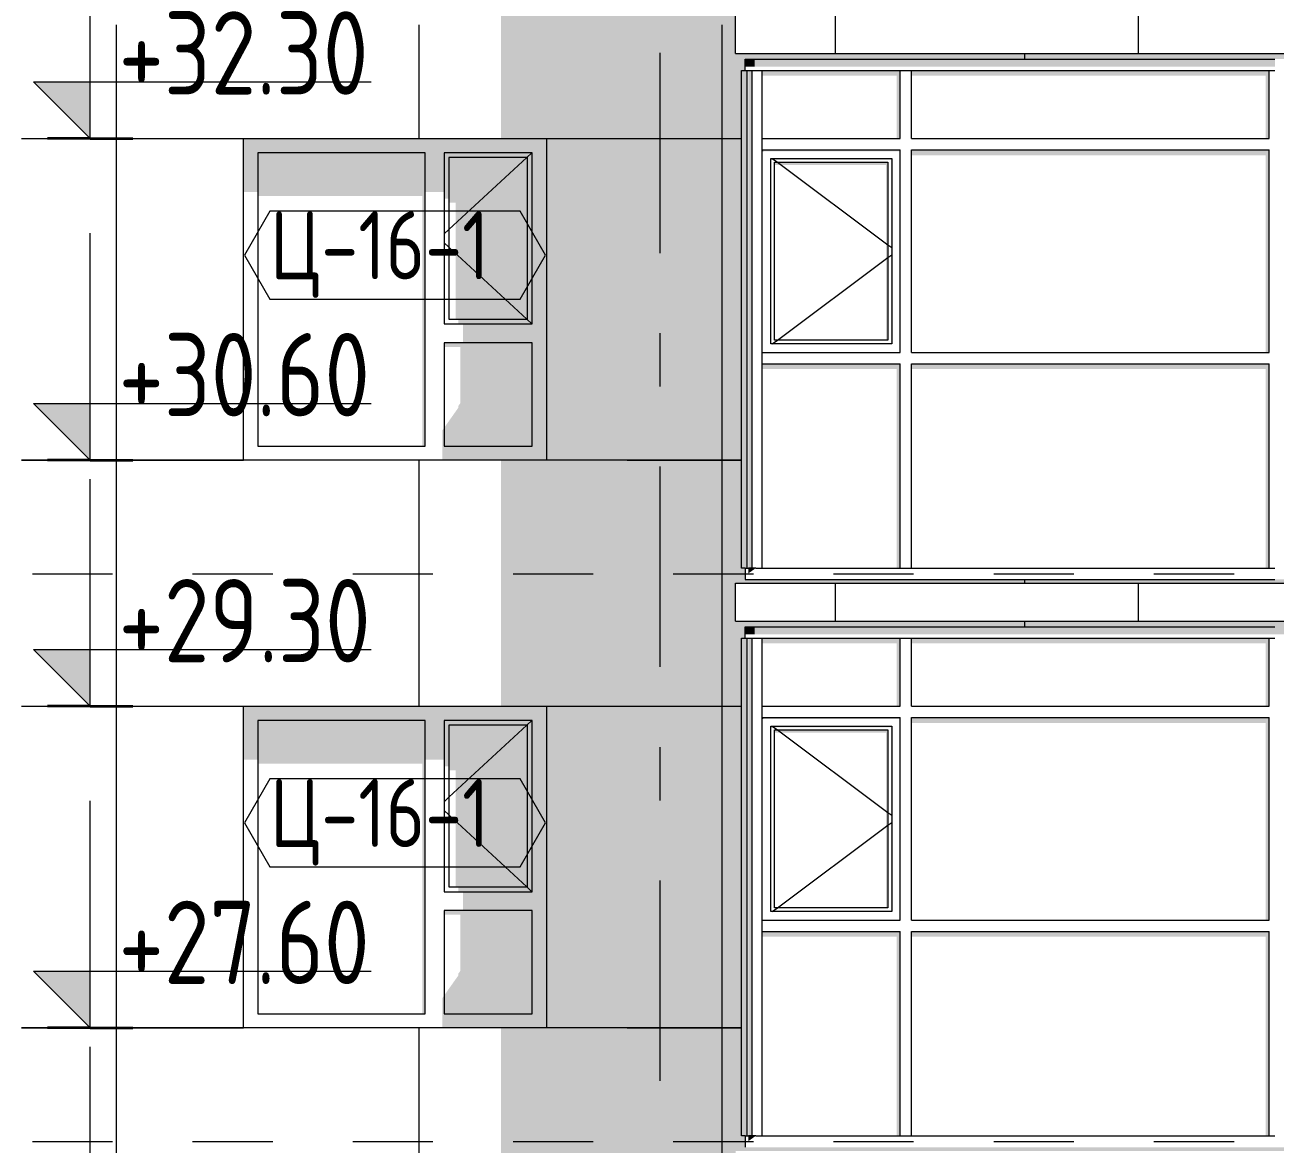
# Model space of a CAD drawing. Header units: millimetres. Extents: x 18162 to 7085488, y 72188 to 247925.
# Drawn here: x 5809653 to 5816259, y 133371 to 139284 of the extents above; entities that cross this region are included whole.
import ezdxf
from ezdxf.enums import TextEntityAlignment as Align

# ---------------------------------------------------------------- set-up
doc = ezdxf.new("R2010")
doc.units = ezdxf.units.MM
doc.header["$MEASUREMENT"] = 0
doc.linetypes.add('Dashed', pattern=[423.333333, 211.666667, -211.666667])
doc.linetypes.add('Double Dashed', pattern=[1093.611073, 529.166651, -211.666656, 141.111112, -211.666656])
for name, color, linetype in [('Archicad Windows', 7, 'Continuous'), ('Finish - Wall', 7, 'Continuous'), ('Structural - Bearing', 7, 'Continuous'), ('Structural - Grid', 7, 'Continuous')]:
    doc.layers.add(name, color=color, linetype=linetype)
doc.styles.add('GENERATED_STYLE_3', font='', dxfattribs={"width": 0.8})
doc.styles.get('GENERATED_STYLE_3').set_extended_font_data('ISOCPEUR MON')
doc.dimstyles.new('GENERATED_STYLE__19', dxfattribs={"dimtxt": 440.00001, "dimasz": 228, "dimexe": 0.18, "dimexo": 31028.935828, "dimgap": 0, "dimtad": 1, "dimdec": 0, "dimzin": 0, "dimdsep": 46, "dimtxsty": 'GENERATED_STYLE_3', "dimblk": 'ARROWHEAD_2', "dimblk1": 'ARROWHEAD_2', "dimblk2": 'ARROWHEAD_2', "dimcen": 0.09, "dimclrd": 13, "dimclre": 13, "dimclrt": 13, "dimadec": 0, "dimazin": 0, "dimtfac": 1, "dimtdec": 4, "dimtmove": 0, "dimatfit": 3, "dimfxl": 1, "dimtolj": 1, "dimtzin": 0, "dimarcsym": 0})
doc.dimstyles.new('GENERATED_STYLE__30', dxfattribs={"dimtxt": 440.00001, "dimasz": 228, "dimexe": 0.18, "dimexo": 0.0625, "dimgap": 0, "dimtad": 1, "dimdec": 0, "dimzin": 0, "dimdsep": 46, "dimtxsty": 'GENERATED_STYLE_3', "dimblk": 'ARROWHEAD_2', "dimblk1": 'ARROWHEAD_2', "dimblk2": 'ARROWHEAD_2', "dimcen": 0.09, "dimclrd": 13, "dimclre": 13, "dimclrt": 13, "dimadec": 0, "dimazin": 0, "dimtfac": 1, "dimtdec": 4, "dimtmove": 0, "dimatfit": 3, "dimfxl": 1, "dimtolj": 1, "dimtzin": 0, "dimarcsym": 0})

# ---------------------------------------------------------------- blocks, each defined once
blk = doc.blocks.new('*X2376', base_point=(5785635.3, 106384.1))
at = {"layer": 'Structural - Bearing', "color": 8, "linetype": 'Continuous', "lineweight": 13}
for p, q in [((5810135.3, 136284.1), (5810135.3, 133984.1)), ((5811735.3, 136284.1), (5811735.3, 135684.1)), ((5813335.3, 136284.1), (5813335.3, 133984.1)), ((5814935.3, 136134.1), (5814935.3, 136104.1)), ((5809635.3, 135684.1), (5810135.3, 135684.1)), ((5810135.3, 135684.1), (5810808.8, 135684.1)), ((5812408.8, 135684.1), (5812835.3, 135684.1)), ((5812835.3, 135684.1), (5813335.3, 135684.1)), ((5813335.3, 135684.1), (5813439.3, 135684.1)), ((5810135.3, 133984.1), (5809635.3, 133984.1)), ((5809635.3, 133984.1), (5810135.3, 133984.1)), ((5810135.3, 133984.1), (5810808.8, 133984.1)), ((5810135.3, 133984.1), (5810135.3, 133384.1)), ((5810808.8, 133984.1), (5810135.3, 133984.1)), ((5811735.3, 133984.1), (5811735.3, 133384.1)), ((5812835.3, 133984.1), (5812408.8, 133984.1)), ((5813335.3, 133984.1), (5812835.3, 133984.1)), ((5812835.3, 133984.1), (5813335.3, 133984.1)), ((5813335.3, 133984.1), (5813439.3, 133984.1)), ((5813335.3, 133984.1), (5813335.3, 133384.1)), ((5813439.3, 133984.1), (5813335.3, 133984.1)), ((5810135.3, 133384.1), (5810135.3, 133284.1)), ((5811735.3, 133384.1), (5811735.3, 133284.1)), ((5813335.3, 133384.1), (5813335.3, 133284.1))]:
    blk.add_line(p, q, dxfattribs=at)
blk = doc.blocks.new('*X2386', base_point=(5785635.3, 106384.1))
at = {"layer": 'Structural - Bearing', "color": 8, "linetype": 'Continuous', "lineweight": 13}
for p, q in [((5810135.3, 139284.1), (5810135.3, 136984.1)), ((5811735.3, 139284.1), (5811735.3, 138684.1)), ((5813335.3, 139284.1), (5813335.3, 136984.1)), ((5814935.3, 139134.1), (5814935.3, 139104.1)), ((5809635.3, 138684.1), (5810135.3, 138684.1)), ((5810135.3, 138684.1), (5810808.8, 138684.1)), ((5812408.8, 138684.1), (5812835.3, 138684.1)), ((5812835.3, 138684.1), (5813335.3, 138684.1)), ((5813335.3, 138684.1), (5813439.3, 138684.1)), ((5810135.3, 136984.1), (5809635.3, 136984.1)), ((5809635.3, 136984.1), (5810135.3, 136984.1)), ((5810135.3, 136984.1), (5810808.8, 136984.1)), ((5810135.3, 136984.1), (5810135.3, 136384.1)), ((5810808.8, 136984.1), (5810135.3, 136984.1)), ((5811735.3, 136984.1), (5811735.3, 136384.1)), ((5812835.3, 136984.1), (5812408.8, 136984.1)), ((5813335.3, 136984.1), (5812835.3, 136984.1)), ((5812835.3, 136984.1), (5813335.3, 136984.1)), ((5813335.3, 136984.1), (5813439.3, 136984.1)), ((5813335.3, 136984.1), (5813335.3, 136384.1)), ((5813439.3, 136984.1), (5813335.3, 136984.1)), ((5810135.3, 136384.1), (5810135.3, 136284.1)), ((5811735.3, 136384.1), (5811735.3, 136284.1)), ((5813335.3, 136384.1), (5813335.3, 136284.1)), ((5814935.3, 136354.1), (5814935.3, 136334.1))]:
    blk.add_line(p, q, dxfattribs=at)
blk = doc.blocks.new('*X2394', base_point=(5785635.3, 106384.1))
at = {"layer": 'Structural - Bearing', "color": 7, "linetype": 'Continuous', "lineweight": 9}
for p, q in [((5813935.3, 136334.1), (5813935.3, 136134.1)), ((5815535.3, 136334.1), (5815535.3, 136134.1)), ((5817135.3, 136334.1), (5817135.3, 136134.1)), ((5818735.3, 136334.1), (5818735.3, 136134.1)), ((5820335.3, 136334.1), (5820335.3, 136134.1))]:
    blk.add_line(p, q, dxfattribs=at)
blk = doc.blocks.new('*X2404', base_point=(5785635.3, 106384.1))
at = {"layer": 'Structural - Bearing', "color": 7, "linetype": 'Continuous', "lineweight": 9}
for p, q in [((5813935.3, 139334.1), (5813935.3, 139134.1)), ((5815535.3, 139334.1), (5815535.3, 139134.1)), ((5817135.3, 139334.1), (5817135.3, 139134.1)), ((5818735.3, 139334.1), (5818735.3, 139134.1)), ((5820335.3, 139334.1), (5820335.3, 139134.1))]:
    blk.add_line(p, q, dxfattribs=at)
blk = doc.blocks.new('*D2610', base_point=(5785635.3, 106384.1))
at = {"color": 12, "linetype": 'Continuous', "lineweight": 35}
for p, q in [((5838328.4, 133420.7), (5838628.4, 133247.5)), ((5838328.4, 133220.7), (5838628.4, 133047.5))]:
    blk.add_line(p, q, dxfattribs=at)
at = {"color": 13, "linetype": 'Continuous', "lineweight": 13}
for p, q in [((5838703.4, 133334.1), (5837187.8, 133334.1)), ((5838478.4, 133134.1), (5838478.4, 133334.1)), ((5838703.4, 133134.1), (5837187.8, 133134.1))]:
    blk.add_line(p, q, dxfattribs=at)
blk = doc.blocks.new('ARROWHEAD_2')
at = {"color": 0, "linetype": 'Continuous', "lineweight": 0}
for p, q in [((-0.378, -0.655), (0.378, 0.655)), ((0, 0), (-1, 0))]:
    blk.add_line(p, q, dxfattribs=at)
blk = doc.blocks.new('*D2611', base_point=(5785635.3, 106384.1))
at = {"color": 12, "linetype": 'Continuous', "lineweight": 35}
for p, q in [((5838328.4, 136220.7), (5838628.4, 136047.5)), ((5838328.4, 133420.7), (5838628.4, 133247.5))]:
    blk.add_line(p, q, dxfattribs=at)
at = {"color": 13, "linetype": 'Continuous', "lineweight": 13}
for p, q in [((5838703.4, 136134.1), (5837187.8, 136134.1)), ((5838478.4, 133334.1), (5838478.4, 136134.1)), ((5838703.4, 133334.1), (5837187.8, 133334.1))]:
    blk.add_line(p, q, dxfattribs=at)
at = {"color": 13, "lineweight": 13, "char_height": 440, "attachment_point": 7, "rotation": 90, "style": 'GENERATED_STYLE_3'}
for s, insert in [('\\A1;{\\pql;\\fISOCPEUR MON|b0|i0|c0|p0;\\W0.800000;2,800}', (5838605.9, 134549.6)), ('\\A1;{\\pql;\\fISOCPEUR MON|b0|i0|c0|p0;\\W0.800000;200}', (5838518.1, 133420.8))]:
    blk.add_mtext(s, dxfattribs=dict(at, insert=insert))
blk = doc.blocks.new('*D2612', base_point=(5785635.3, 106384.1))
at = {"color": 12, "linetype": 'Continuous', "lineweight": 35}
for p, q in [((5838328.4, 136420.7), (5838628.4, 136247.5)), ((5838328.4, 136220.7), (5838628.4, 136047.5))]:
    blk.add_line(p, q, dxfattribs=at)
at = {"color": 13, "linetype": 'Continuous', "lineweight": 13}
for p, q in [((5838703.4, 136334.1), (5837187.8, 136334.1)), ((5838478.4, 136134.1), (5838478.4, 136334.1)), ((5838703.4, 136134.1), (5837187.8, 136134.1))]:
    blk.add_line(p, q, dxfattribs=at)
blk = doc.blocks.new('*D2613', base_point=(5785635.3, 106384.1))
at = {"color": 12, "linetype": 'Continuous', "lineweight": 35}
for p, q in [((5838328.4, 139220.7), (5838628.4, 139047.5)), ((5838328.4, 136420.7), (5838628.4, 136247.5))]:
    blk.add_line(p, q, dxfattribs=at)
at = {"color": 13, "linetype": 'Continuous', "lineweight": 13}
for p, q in [((5838703.4, 139134.1), (5837187.8, 139134.1)), ((5838478.4, 136334.1), (5838478.4, 139134.1)), ((5838703.4, 136334.1), (5837187.8, 136334.1))]:
    blk.add_line(p, q, dxfattribs=at)
at = {"color": 13, "lineweight": 13, "char_height": 440, "attachment_point": 7, "rotation": 90, "style": 'GENERATED_STYLE_3'}
for s, insert in [('\\A1;{\\pql;\\fISOCPEUR MON|b0|i0|c0|p0;\\W0.800000;2,800}', (5838605.9, 137549.6)), ('\\A1;{\\pql;\\fISOCPEUR MON|b0|i0|c0|p0;\\W0.800000;200}', (5838518.1, 136420.8))]:
    blk.add_mtext(s, dxfattribs=dict(at, insert=insert))
blk = doc.blocks.new('*D2614', base_point=(5785635.3, 106384.1))
at = {"color": 12, "linetype": 'Continuous', "lineweight": 35}
for p, q in [((5838328.4, 139420.7), (5838628.4, 139247.5)), ((5838328.4, 139220.7), (5838628.4, 139047.5))]:
    blk.add_line(p, q, dxfattribs=at)
at = {"color": 13, "linetype": 'Continuous', "lineweight": 13}
for p, q in [((5838703.4, 139334.1), (5837187.8, 139334.1)), ((5838478.4, 139134.1), (5838478.4, 139334.1)), ((5838703.4, 139134.1), (5837187.8, 139134.1))]:
    blk.add_line(p, q, dxfattribs=at)
blk = doc.blocks.new('*D2615', base_point=(5785635.3, 106384.1))
at = {"color": 12, "linetype": 'Continuous', "lineweight": 35}
for p, q in [((5838328.4, 142220.7), (5838628.4, 142047.5)), ((5838328.4, 139420.7), (5838628.4, 139247.5))]:
    blk.add_line(p, q, dxfattribs=at)
at = {"color": 13, "linetype": 'Continuous', "lineweight": 13}
for p, q in [((5838703.4, 142134.1), (5837187.8, 142134.1)), ((5838478.4, 139334.1), (5838478.4, 142134.1)), ((5838703.4, 139334.1), (5837187.8, 139334.1))]:
    blk.add_line(p, q, dxfattribs=at)
at = {"color": 13, "lineweight": 13, "char_height": 440, "attachment_point": 7, "rotation": 90, "style": 'GENERATED_STYLE_3'}
for s, insert in [('\\A1;{\\pql;\\fISOCPEUR MON|b0|i0|c0|p0;\\W0.800000;2,800}', (5838605.9, 140549.6)), ('\\A1;{\\pql;\\fISOCPEUR MON|b0|i0|c0|p0;\\W0.800000;200}', (5838518.1, 139420.8))]:
    blk.add_mtext(s, dxfattribs=dict(at, insert=insert))
blk = doc.blocks.new('*D2646', base_point=(5785635.3, 106384.1))
at = {"color": 13, "linetype": 'Continuous', "lineweight": 13}
for p, q in [((5801482.5, 156834.1), (5801482.5, 156980.8)), ((5816658.8, 156834.1), (5801257.5, 156834.1)), ((5801482.5, 102734.1), (5801482.5, 156834.1)), ((5806188.8, 102734.1), (5801257.5, 102734.1)), ((5801482.5, 102587.4), (5801482.5, 102734.1))]:
    blk.add_line(p, q, dxfattribs=at)
at = {"color": 12, "linetype": 'Continuous', "lineweight": 35}
for p, q in [((5801632.5, 156747.5), (5801332.5, 156920.7)), ((5801332.5, 102820.7), (5801632.5, 102647.5))]:
    blk.add_line(p, q, dxfattribs=at)
at = {"color": 13, "lineweight": 13, "insert": (5801610.1, 129125.4), "char_height": 440, "attachment_point": 7, "rotation": 90, "style": 'GENERATED_STYLE_3'}
blk.add_mtext('\\A1;{\\pql;\\fISOCPEUR MON|b0|i0|c0|p0;\\W0.800000;54,100}', dxfattribs=at)
blk = doc.blocks.new('Label_162_3', base_point=(5811608.8, 134834.1))
at = {"color": 13, "linetype": 'Continuous', "lineweight": 13, "flags": 128}
blk.add_lwpolyline([(5810813.7, 135068.3), (5810947.8, 134836.1), (5812269.9, 134836.1), (5812404, 135068.3), (5812269.9, 135300.6), (5810947.8, 135300.6)], close=True, dxfattribs=at)
at = {"color": 13, "lineweight": 13, "insert": (5810947.8, 135299.9), "char_height": 360, "attachment_point": 1, "style": 'GENERATED_STYLE_3'}
blk.add_mtext('\\A1;{\\pql;\\pt0,253000;\\fISOCPEUR MON|b0|i0|c0|p0;\\W0.800000;Ц-16-1\\fISOCPEUR MON|b0|i0|c0|p0;\\W0.800000;\\A1{\\H.66x;\\S^  ;}\\fISOCPEUR MON|b0|i0|c0|p0;\\W0.800000;\\fISOCPEUR MON|b0|i0|c0|p0;\\W0.800000;\\A1{\\H.66x;\\S^  ;}\\fISOCPEUR MON|b0|i0|c0|p0;\\W0.800000; \\fISOCPEUR MON|b0|i0|c0|p0;\\W0.800000;\\fISOCPEUR MON|b0|i0|c0|p0;\\W0.800000;\\fISOCPEUR MON|b0|i0|c0|p0;\\W0.800000;\\fISOCPEUR MON|b0|i0|c0|p0;\\W0.800000;\\fISOCPEUR MON|b0|i0|c0|p0;\\W0.800000;\\fISOCPEUR MON|b0|i0|c0|p0;\\W0.800000;\\fISOCPEUR MON|b0|i0|c0|p0;\\W0.800000;\\fISOCPEUR MON|b0|i0|c0|p0;\\W0.800000;\\fISOCPEUR MON|b0|i0|c0|p0;\\W0.800000;\\fISOCPEUR MON|b0|i0|c0|p0;\\W0.800000;\\fISOCPEUR MON|b0|i0|c0|p0;\\W0.800000;\\fISOCPEUR MON|b0|i0|c0|p0;\\W0.800000;\\fISOCPEUR MON|b0|i0|c0|p0;\\W0.800000;\\fISOCPEUR MON|b0|i0|c0|p0;\\W0.800000;\\fISOCPEUR MON|b0|i0|c0|p0;\\W0.800000;\\fISOCPEUR MON|b0|i0|c0|p0;\\W0.800000;\\fISOCPEUR MON|b0|i0|c0|p0;\\W0.800000;\\fISOCPEUR MON|b0|i0|c0|p0;\\W0.800000;\\fISOCPEUR MON|b0|i0|c0|p0;\\W0.800000;\\fISOCPEUR MON|b0|i0|c0|p0;\\W0.800000;\\fISOCPEUR MON|b0|i0|c0|p0;\\W0.800000;\\fISOCPEUR MON|b0|i0|c0|p0;\\W0.800000;\\fISOCPEUR MON|b0|i0|c0|p0;\\W0.800000;\\fISOCPEUR MON|b0|i0|c0|p0;\\W0.800000;\\fISOCPEUR MON|b0|i0|c0|p0;\\W0.800000;\\fISOCPEUR MON|b0|i0|c0|p0;\\W0.800000;\\fISOCPEUR MON|b0|i0|c0|p0;\\W0.800000;\\fISOCPEUR MON|b0|i0|c0|p0;\\W0.800000;\\fISOCPEUR MON|b0|i0|c0|p0;\\W0.800000;\\fISOCPEUR MON|b0|i0|c0|p0;\\W0.800000;\\fISOCPEUR MON|b0|i0|c0|p0;\\W0.800000;\\fISOCPEUR MON|b0|i0|c0|p0;\\W0.800000;\\fISOCPEUR MON|b0|i0|c0|p0;\\W0.800000;\\fISOCPEUR MON|b0|i0|c0|p0;\\W0.800000;\\fISOCPEUR MON|b0|i0|c0|p0;\\W0.800000;\\fISOCPEUR MON|b0|i0|c0|p0;\\W0.800000;\\fISOCPEUR MON|b0|i0|c0|p0;\\W0.800000;\\fISOCPEUR MON|b0|i0|c0|p0;\\W0.800000;\\fISOCPEUR MON|b0|i0|c0|p0;\\W0.800000;\\fISOCPEUR MON|b0|i0|c0|p0;\\W0.800000;\\fISOCPEUR MON|b0|i0|c0|p0;\\W0.800000;\\fISOCPEUR MON|b0|i0|c0|p0;\\W0.800000;\\fISOCPEUR MON|b0|i0|c0|p0;\\W0.800000;}', dxfattribs=at)
blk = doc.blocks.new('Label_167_3', base_point=(5811608.8, 137834.1))
at = {"color": 13, "linetype": 'Continuous', "lineweight": 13, "flags": 128}
blk.add_lwpolyline([(5810813.7, 138068.3), (5810947.8, 137836.1), (5812269.9, 137836.1), (5812404, 138068.3), (5812269.9, 138300.6), (5810947.8, 138300.6)], close=True, dxfattribs=at)
at = {"color": 13, "lineweight": 13, "insert": (5810947.8, 138299.9), "char_height": 360, "attachment_point": 1, "style": 'GENERATED_STYLE_3'}
blk.add_mtext('\\A1;{\\pql;\\pt0,253000;\\fISOCPEUR MON|b0|i0|c0|p0;\\W0.800000;Ц-16-1\\fISOCPEUR MON|b0|i0|c0|p0;\\W0.800000;\\A1{\\H.66x;\\S^  ;}\\fISOCPEUR MON|b0|i0|c0|p0;\\W0.800000;\\fISOCPEUR MON|b0|i0|c0|p0;\\W0.800000;\\A1{\\H.66x;\\S^  ;}\\fISOCPEUR MON|b0|i0|c0|p0;\\W0.800000; \\fISOCPEUR MON|b0|i0|c0|p0;\\W0.800000;\\fISOCPEUR MON|b0|i0|c0|p0;\\W0.800000;\\fISOCPEUR MON|b0|i0|c0|p0;\\W0.800000;\\fISOCPEUR MON|b0|i0|c0|p0;\\W0.800000;\\fISOCPEUR MON|b0|i0|c0|p0;\\W0.800000;\\fISOCPEUR MON|b0|i0|c0|p0;\\W0.800000;\\fISOCPEUR MON|b0|i0|c0|p0;\\W0.800000;\\fISOCPEUR MON|b0|i0|c0|p0;\\W0.800000;\\fISOCPEUR MON|b0|i0|c0|p0;\\W0.800000;\\fISOCPEUR MON|b0|i0|c0|p0;\\W0.800000;\\fISOCPEUR MON|b0|i0|c0|p0;\\W0.800000;\\fISOCPEUR MON|b0|i0|c0|p0;\\W0.800000;\\fISOCPEUR MON|b0|i0|c0|p0;\\W0.800000;\\fISOCPEUR MON|b0|i0|c0|p0;\\W0.800000;\\fISOCPEUR MON|b0|i0|c0|p0;\\W0.800000;\\fISOCPEUR MON|b0|i0|c0|p0;\\W0.800000;\\fISOCPEUR MON|b0|i0|c0|p0;\\W0.800000;\\fISOCPEUR MON|b0|i0|c0|p0;\\W0.800000;\\fISOCPEUR MON|b0|i0|c0|p0;\\W0.800000;\\fISOCPEUR MON|b0|i0|c0|p0;\\W0.800000;\\fISOCPEUR MON|b0|i0|c0|p0;\\W0.800000;\\fISOCPEUR MON|b0|i0|c0|p0;\\W0.800000;\\fISOCPEUR MON|b0|i0|c0|p0;\\W0.800000;\\fISOCPEUR MON|b0|i0|c0|p0;\\W0.800000;\\fISOCPEUR MON|b0|i0|c0|p0;\\W0.800000;\\fISOCPEUR MON|b0|i0|c0|p0;\\W0.800000;\\fISOCPEUR MON|b0|i0|c0|p0;\\W0.800000;\\fISOCPEUR MON|b0|i0|c0|p0;\\W0.800000;\\fISOCPEUR MON|b0|i0|c0|p0;\\W0.800000;\\fISOCPEUR MON|b0|i0|c0|p0;\\W0.800000;\\fISOCPEUR MON|b0|i0|c0|p0;\\W0.800000;\\fISOCPEUR MON|b0|i0|c0|p0;\\W0.800000;\\fISOCPEUR MON|b0|i0|c0|p0;\\W0.800000;\\fISOCPEUR MON|b0|i0|c0|p0;\\W0.800000;\\fISOCPEUR MON|b0|i0|c0|p0;\\W0.800000;\\fISOCPEUR MON|b0|i0|c0|p0;\\W0.800000;\\fISOCPEUR MON|b0|i0|c0|p0;\\W0.800000;\\fISOCPEUR MON|b0|i0|c0|p0;\\W0.800000;\\fISOCPEUR MON|b0|i0|c0|p0;\\W0.800000;\\fISOCPEUR MON|b0|i0|c0|p0;\\W0.800000;\\fISOCPEUR MON|b0|i0|c0|p0;\\W0.800000;\\fISOCPEUR MON|b0|i0|c0|p0;\\W0.800000;\\fISOCPEUR MON|b0|i0|c0|p0;\\W0.800000;}', dxfattribs=at)
blk = doc.blocks.new('Standard grid marker[375]_3', base_point=(5813008.8, 166384.1))
at = {"layer": 'Structural - Grid', "color": 13, "linetype": 'Double Dashed', "lineweight": 13, "ltscale": 2}
blk.add_line((5813008.8, 165384.1), (5813008.8, 100884.1), dxfattribs=at)
at = {"layer": 'Structural - Grid', "color": 13, "lineweight": 13, "style": 'GENERATED_STYLE_3'}
blk.add_attdef('AC_MarkerText_1', text='', height=500, rotation=360, dxfattribs=at).set_placement((5813008.8, 99534.1), align=Align.TOP_CENTER)

msp = doc.modelspace()

# ---------------------------------------------------------------- hatches: boundary and pattern name
at = {"linetype": 'Continuous', "lineweight": 13}
for points in [[(5809998.1, 138684.1), (5809998.1, 138984.1), (5809698.1, 138984.1)], [(5809998.1, 136984.1), (5809998.1, 137284.1), (5809698.1, 137284.1)], [(5809998.1, 135684.1), (5809998.1, 135984.1), (5809698.1, 135984.1)], [(5809998.1, 133984.1), (5809998.1, 134284.1), (5809698.1, 134284.1)]]:
    msp.add_hatch(color=13, dxfattribs=at).paths.add_polyline_path(points)
at = {"layer": 'Archicad Windows', "linetype": 'Continuous', "lineweight": 0}
for points in [[(5811768.8, 138609.1), (5811868.8, 138609.1), (5812333.8, 138609.1), (5812408.8, 138609.1), (5812408.8, 138684.1), (5810808.8, 138684.1), (5810808.8, 138609.1), (5810883.8, 138609.1)], [(5810883.8, 138609.1), (5810808.8, 138609.1), (5810808.8, 138401.2), (5810883.8, 138401.2)], [(5810883.8, 138609.1), (5810883.8, 138380), (5811753.8, 138380), (5811753.8, 137059.1), (5811768.8, 137059.1), (5811768.8, 138609.1)], [(5811768.8, 138401.2), (5811868.8, 138401.2), (5811868.8, 138609.1), (5811768.8, 138609.1)], [(5812333.8, 138609.1), (5811868.8, 138609.1), (5811868.8, 138584.1), (5811893.8, 138584.1), (5812308.8, 138584.1), (5812333.8, 138584.1)], [(5811868.8, 138584.1), (5811868.8, 138365.9), (5811893.8, 138365.9), (5811893.8, 138584.1)], [(5811893.8, 138584.1), (5811893.8, 138344.7), (5811928.8, 138344.7), (5811928.8, 137729.1), (5812308.8, 137729.1), (5812308.8, 138584.1)], [(5812308.8, 137729.1), (5812333.8, 137729.1), (5812333.8, 138584.1), (5812308.8, 138584.1)], [(5812333.8, 137704.1), (5812333.8, 137604.1), (5812333.8, 137059.1), (5812408.8, 137059.1), (5812408.8, 138609.1), (5812333.8, 138609.1)], [(5812333.8, 137729.1), (5811943.8, 137729.1), (5811943.8, 137704.1), (5812333.8, 137704.1)], [(5812333.8, 137704.1), (5811968.8, 137704.1), (5811968.8, 137604.1), (5812333.8, 137604.1)], [(5812333.8, 137604.1), (5811868.8, 137604.1), (5811868.8, 137582.9), (5811953.8, 137582.9), (5811953.8, 137285.7), (5811943.8, 137271.5), (5811943.8, 137262.2), (5811868.8, 137156.2), (5811868.8, 137059.1), (5812333.8, 137059.1)], [(5811868.8, 137156.2), (5811858.8, 137142), (5811858.8, 137059.1), (5811868.8, 137059.1)], [(5812408.8, 137059.1), (5811858.8, 137059.1), (5811858.8, 136984.1), (5812408.8, 136984.1)], [(5811768.8, 135609.1), (5811868.8, 135609.1), (5812333.8, 135609.1), (5812408.8, 135609.1), (5812408.8, 135684.1), (5810808.8, 135684.1), (5810808.8, 135609.1), (5810883.8, 135609.1)], [(5810808.8, 135401.2), (5810883.8, 135401.2), (5810883.8, 135609.1), (5810808.8, 135609.1)], [(5811768.8, 135609.1), (5810883.8, 135609.1), (5810883.8, 135380), (5811753.8, 135380), (5811753.8, 134059.1), (5811768.8, 134059.1)], [(5811868.8, 135609.1), (5811768.8, 135609.1), (5811768.8, 135401.2), (5811868.8, 135401.2)], [(5812333.8, 135609.1), (5811868.8, 135609.1), (5811868.8, 135584.1), (5811893.8, 135584.1), (5812308.8, 135584.1), (5812333.8, 135584.1)], [(5812333.8, 134704.1), (5812333.8, 134604.1), (5812333.8, 134059.1), (5812408.8, 134059.1), (5812408.8, 135609.1), (5812333.8, 135609.1)], [(5811893.8, 135584.1), (5811868.8, 135584.1), (5811868.8, 135365.9), (5811893.8, 135365.9)], [(5812308.8, 135584.1), (5811893.8, 135584.1), (5811893.8, 135344.7), (5811928.8, 135344.7), (5811928.8, 134729.1), (5812308.8, 134729.1)], [(5812308.8, 134729.1), (5812333.8, 134729.1), (5812333.8, 135584.1), (5812308.8, 135584.1)], [(5812333.8, 134729.1), (5811943.8, 134729.1), (5811943.8, 134704.1), (5812333.8, 134704.1)], [(5812333.8, 134704.1), (5811968.8, 134704.1), (5811968.8, 134604.1), (5812333.8, 134604.1)], [(5811943.8, 134262.2), (5811868.8, 134156.2), (5811868.8, 134059.1), (5812333.8, 134059.1), (5812333.8, 134604.1), (5811868.8, 134604.1), (5811868.8, 134582.9), (5811953.8, 134582.9), (5811953.8, 134285.7), (5811943.8, 134271.5)], [(5811868.8, 134156.2), (5811858.8, 134142), (5811858.8, 134059.1), (5811868.8, 134059.1)], [(5812408.8, 134059.1), (5811858.8, 134059.1), (5811858.8, 133984.1), (5812408.8, 133984.1)]]:
    msp.add_hatch(color=49, dxfattribs=at).paths.add_polyline_path(points)
at = {"layer": 'Finish - Wall', "linetype": 'Continuous', "lineweight": 0}
for points in [[(5813468.8, 139044.1), (5813439.3, 139044.1), (5813439.3, 138654.1), (5813468.8, 138654.1)], [(5813458.8, 139104.1), (5813458.8, 139063.4), (5813508.8, 139063.4), (5813508.8, 139104.1)], [(5813495.9, 139044.1), (5813476.4, 139044.1), (5813476.4, 138654.1), (5813495.9, 138654.1)], [(5814308.8, 139104.1), (5813508.8, 139104.1), (5813508.8, 139063.4), (5814308.8, 139063.4)], [(5814278.8, 139044.1), (5813548.8, 139044.1), (5813548.8, 139015.8), (5814258.8, 139015.8), (5814258.8, 138684.1), (5814278.8, 138684.1)], [(5814308.8, 139063.4), (5816258.8, 139063.4), (5816258.8, 139104.1), (5814308.8, 139104.1)], [(5814338.8, 139015.8), (5816208.8, 139015.8), (5816208.8, 138684.1), (5816228.8, 138684.1), (5816228.8, 139044.1), (5814338.8, 139044.1)], [(5813439.3, 137524.1), (5813468.8, 137524.1), (5813468.8, 138654.1), (5813439.3, 138654.1)], [(5813476.4, 138654.1), (5813476.4, 137524.1), (5813495.9, 137524.1), (5813495.9, 138654.1)], [(5814278.8, 138624.1), (5813548.8, 138624.1), (5813555.9, 138617), (5814271.8, 138617)], [(5813555.9, 138617), (5813548.8, 138624.1), (5813548.8, 138617)], [(5814278.8, 138624.1), (5814271.8, 138617), (5814273.8, 138617), (5814273.8, 137559.1), (5814278.8, 137554.1)], [(5816228.8, 138624.1), (5814338.8, 138624.1), (5814338.8, 138595.8), (5816208.8, 138595.8), (5816208.8, 137554.1), (5816228.8, 137554.1)], [(5813593.8, 138572), (5813600.9, 138572), (5813593.8, 138579.1)], [(5813593.8, 138579.1), (5813600.9, 138572), (5814226.8, 138572), (5814233.8, 138579.1)], [(5813613.8, 138559.1), (5813613.8, 138544.9), (5814203.8, 138544.9), (5814203.8, 137619.1), (5814213.8, 137619.1), (5814213.8, 138559.1)], [(5814233.8, 138579.1), (5814226.8, 138572), (5814228.8, 138572), (5814228.8, 137604.1), (5814233.8, 137599.1)], [(5814228.8, 137599.1), (5814233.8, 137599.1), (5814228.8, 137604.1)], [(5813468.8, 137524.1), (5813439.3, 137524.1), (5813439.3, 136414.1), (5813468.8, 136414.1)], [(5813476.4, 136414.1), (5813495.9, 136414.1), (5813495.9, 137524.1), (5813476.4, 137524.1)], [(5814273.8, 137554.1), (5814278.8, 137554.1), (5814273.8, 137559.1)], [(5813548.8, 137494.1), (5813548.8, 137465.8), (5814258.8, 137465.8), (5814258.8, 136414.1), (5814278.8, 136414.1), (5814278.8, 137494.1)], [(5814338.8, 137494.1), (5814338.8, 137465.8), (5816208.8, 137465.8), (5816208.8, 136414.1), (5816228.8, 136414.1), (5816228.8, 137494.1)], [(5813476.4, 136386.5), (5813508.8, 136409.4), (5813508.8, 136414.1), (5813476.4, 136414.1)], [(5813508.8, 136414.1), (5813508.8, 136409.4), (5813515.4, 136414.1)], [(5813508.8, 136104.1), (5813458.8, 136104.1), (5813458.8, 136063.4), (5813508.8, 136063.4)], [(5813508.8, 136104.1), (5813508.8, 136063.4), (5814308.8, 136063.4), (5814308.8, 136104.1)], [(5814308.8, 136104.1), (5814308.8, 136063.4), (5816258.8, 136063.4), (5816258.8, 136104.1)], [(5816258.8, 136104.1), (5816258.8, 136063.4), (5817008.8, 136063.4), (5817008.8, 136104.1)], [(5813439.3, 136044.1), (5813439.3, 135654.1), (5813468.8, 135654.1), (5813468.8, 136044.1)], [(5813476.4, 135654.1), (5813495.9, 135654.1), (5813495.9, 136044.1), (5813476.4, 136044.1)], [(5813548.8, 136044.1), (5813548.8, 136015.8), (5814258.8, 136015.8), (5814258.8, 135684.1), (5814278.8, 135684.1), (5814278.8, 136044.1)], [(5814338.8, 136015.8), (5816208.8, 136015.8), (5816208.8, 135684.1), (5816228.8, 135684.1), (5816228.8, 136044.1), (5814338.8, 136044.1)], [(5813439.3, 135654.1), (5813439.3, 134524.1), (5813468.8, 134524.1), (5813468.8, 135654.1)], [(5813476.4, 134524.1), (5813495.9, 134524.1), (5813495.9, 135654.1), (5813476.4, 135654.1)], [(5814278.8, 135624.1), (5813548.8, 135624.1), (5813555.9, 135617), (5814271.8, 135617)], [(5813555.9, 135617), (5813548.8, 135624.1), (5813548.8, 135617)], [(5814278.8, 135624.1), (5814271.8, 135617), (5814273.8, 135617), (5814273.8, 134559.1), (5814278.8, 134554.1)], [(5816228.8, 135624.1), (5814338.8, 135624.1), (5814338.8, 135595.8), (5816208.8, 135595.8), (5816208.8, 134554.1), (5816228.8, 134554.1)], [(5813600.9, 135572), (5813593.8, 135579.1), (5813593.8, 135572)], [(5813593.8, 135579.1), (5813600.9, 135572), (5814226.8, 135572), (5814233.8, 135579.1)], [(5814213.8, 135559.1), (5813613.8, 135559.1), (5813613.8, 135544.9), (5814203.8, 135544.9), (5814203.8, 134619.1), (5814213.8, 134619.1)], [(5814233.8, 135579.1), (5814226.8, 135572), (5814228.8, 135572), (5814228.8, 134604.1), (5814233.8, 134599.1)], [(5814228.8, 134599.1), (5814233.8, 134599.1), (5814228.8, 134604.1)], [(5814273.8, 134554.1), (5814278.8, 134554.1), (5814273.8, 134559.1)], [(5813439.3, 133414.1), (5813468.8, 133414.1), (5813468.8, 134524.1), (5813439.3, 134524.1)], [(5813476.4, 133414.1), (5813495.9, 133414.1), (5813495.9, 134524.1), (5813476.4, 134524.1)], [(5813548.8, 134494.1), (5813548.8, 134465.8), (5814258.8, 134465.8), (5814258.8, 133414.1), (5814278.8, 133414.1), (5814278.8, 134494.1)], [(5816228.8, 134494.1), (5814338.8, 134494.1), (5814338.8, 134465.8), (5816208.8, 134465.8), (5816208.8, 133414.1), (5816228.8, 133414.1)], [(5813476.4, 133386.5), (5813508.8, 133409.4), (5813508.8, 133414.1), (5813476.4, 133414.1)], [(5813515.4, 133414.1), (5813508.8, 133414.1), (5813508.8, 133409.4)]]:
    msp.add_hatch(color=49, dxfattribs=at).paths.add_polyline_path(points)
at = {"layer": 'Structural - Bearing', "linetype": 'Continuous', "lineweight": 0}
for points in [[(5812168.8, 141684.1), (5812408.8, 141684.1), (5812408.8, 139984.1), (5812168.8, 139984.1), (5812168.8, 139284.1), (5813408.8, 139284.1), (5813408.8, 139334.1), (5816958.8, 139334.1), (5816958.8, 139354.1), (5813458.8, 139354.1), (5813458.8, 139414.1), (5813439.3, 139414.1), (5813439.3, 142044.1), (5813458.8, 142044.1), (5813458.8, 142104.1), (5816958.8, 142104.1), (5816958.8, 142134.1), (5813408.8, 142134.1), (5813408.8, 142284.1), (5812168.8, 142284.1)], [(5812408.8, 136984.1), (5812168.8, 136984.1), (5812168.8, 136284.1), (5813408.8, 136284.1), (5813408.8, 136334.1), (5816958.8, 136334.1), (5816958.8, 136354.1), (5813458.8, 136354.1), (5813458.8, 136414.1), (5813439.3, 136414.1), (5813439.3, 139044.1), (5813458.8, 139044.1), (5813458.8, 139104.1), (5816958.8, 139104.1), (5816958.8, 139134.1), (5813408.8, 139134.1), (5813408.8, 139284.1), (5812168.8, 139284.1), (5812168.8, 138684.1), (5812408.8, 138684.1)], [(5813408.8, 136284.1), (5812168.8, 136284.1), (5812168.8, 135684.1), (5812408.8, 135684.1), (5812408.8, 133984.1), (5812168.8, 133984.1), (5812168.8, 133284.1), (5813408.8, 133284.1), (5813408.8, 133334.1), (5816958.8, 133334.1), (5816958.8, 133354.1), (5813458.8, 133354.1), (5813458.8, 133414.1), (5813439.3, 133414.1), (5813439.3, 136044.1), (5813458.8, 136044.1), (5813458.8, 136104.1), (5816958.8, 136104.1), (5816958.8, 136134.1), (5813408.8, 136134.1)]]:
    msp.add_hatch(color=49, dxfattribs=at).paths.add_polyline_path(points)

# ---------------------------------------------------------------- linework, layer by layer
at = {"color": 13, "linetype": 'Continuous', "lineweight": 13}
for p, q in [((5809998.1, 138684.1), (5809998.1, 139884.1)), ((5809998.1, 138684.1), (5809698.1, 138984.1)), ((5809698.1, 138984.1), (5809998.1, 138984.1)), ((5809998.1, 138984.1), (5811483, 138984.1)), ((5809998.1, 136984.1), (5809998.1, 138184.1)), ((5809998.1, 136984.1), (5809698.1, 137284.1)), ((5809698.1, 137284.1), (5809998.1, 137284.1)), ((5809998.1, 137284.1), (5811483, 137284.1)), ((5809998.1, 135684.1), (5809998.1, 136884.1)), ((5809998.1, 135684.1), (5809698.1, 135984.1)), ((5809698.1, 135984.1), (5809998.1, 135984.1)), ((5809998.1, 135984.1), (5811483, 135984.1)), ((5809998.1, 133984.1), (5809998.1, 135184.1)), ((5809998.1, 133984.1), (5809698.1, 134284.1)), ((5809698.1, 134284.1), (5809998.1, 134284.1)), ((5809998.1, 134284.1), (5811483, 134284.1)), ((5809998.1, 132684.1), (5809998.1, 133884.1))]:
    msp.add_line(p, q, dxfattribs=at)
at = {"color": 12, "linetype": 'Continuous', "lineweight": 35}
for p, q in [((5809998.1, 138684.1), (5809773.1, 138684.1)), ((5809998.1, 138684.1), (5810223.1, 138684.1)), ((5809998.1, 136984.1), (5809773.1, 136984.1)), ((5809998.1, 136984.1), (5810223.1, 136984.1)), ((5809998.1, 135684.1), (5809773.1, 135684.1)), ((5809998.1, 135684.1), (5810223.1, 135684.1)), ((5809998.1, 133984.1), (5809773.1, 133984.1)), ((5809998.1, 133984.1), (5810223.1, 133984.1))]:
    msp.add_line(p, q, dxfattribs=at)
at = {"color": 8, "linetype": 'Dashed', "lineweight": 13, "ltscale": 2}
for p, q in [((5800379.4, 136384.1), (5841359.8, 136384.1)), ((5800379.4, 133384.1), (5841359.8, 133384.1))]:
    msp.add_line(p, q, dxfattribs=at)
at = {"layer": 'Archicad Windows', "color": 7, "linetype": 'Continuous', "lineweight": 13}
for p, q in [((5810808.8, 136984.1), (5810808.8, 138684.1)), ((5810808.8, 138684.1), (5812408.8, 138684.1)), ((5812408.8, 138684.1), (5812408.8, 136984.1)), ((5812408.8, 136984.1), (5810808.8, 136984.1)), ((5810808.8, 133984.1), (5810808.8, 135684.1)), ((5810808.8, 135684.1), (5812408.8, 135684.1)), ((5812408.8, 135684.1), (5812408.8, 133984.1)), ((5812408.8, 133984.1), (5810808.8, 133984.1))]:
    msp.add_line(p, q, dxfattribs=at)
at = {"layer": 'Archicad Windows', "color": 7, "linetype": 'Continuous', "lineweight": 9}
for p, q in [((5810883.8, 138609.1), (5810883.8, 137059.1)), ((5811768.8, 138609.1), (5810883.8, 138609.1)), ((5811768.8, 137059.1), (5811768.8, 138609.1)), ((5811868.8, 138609.1), (5811868.8, 137704.1)), ((5812333.8, 138609.1), (5811868.8, 138609.1)), ((5811893.8, 138584.1), (5811893.8, 137729.1)), ((5812308.8, 138584.1), (5811893.8, 138584.1)), ((5812304.9, 138584.1), (5811893.8, 138202.9)), ((5812331.9, 138609.1), (5812304.9, 138584.1)), ((5812308.8, 137729.1), (5812308.8, 138584.1)), ((5812333.8, 137704.1), (5812333.8, 138609.1)), ((5811893.8, 138202.9), (5811868.8, 138179.7)), ((5811893.8, 138110.2), (5811868.8, 138133.4)), ((5812304.9, 137729.1), (5811893.8, 138110.2)), ((5811893.8, 137729.1), (5812308.8, 137729.1)), ((5812331.9, 137704.1), (5812304.9, 137729.1)), ((5811868.8, 137704.1), (5812333.8, 137704.1)), ((5811868.8, 137604.1), (5811868.8, 137059.1)), ((5812333.8, 137604.1), (5811868.8, 137604.1)), ((5812333.8, 137059.1), (5812333.8, 137604.1)), ((5810883.8, 137059.1), (5811768.8, 137059.1)), ((5811868.8, 137059.1), (5812333.8, 137059.1)), ((5810883.8, 135609.1), (5810883.8, 134059.1)), ((5811768.8, 135609.1), (5810883.8, 135609.1)), ((5811768.8, 134059.1), (5811768.8, 135609.1)), ((5811868.8, 135609.1), (5811868.8, 134704.1)), ((5812333.8, 135609.1), (5811868.8, 135609.1)), ((5812331.9, 135609.1), (5812304.9, 135584.1)), ((5812333.8, 134704.1), (5812333.8, 135609.1)), ((5811893.8, 135584.1), (5811893.8, 134729.1)), ((5812308.8, 135584.1), (5811893.8, 135584.1)), ((5812304.9, 135584.1), (5811893.8, 135202.9)), ((5812308.8, 134729.1), (5812308.8, 135584.1)), ((5811893.8, 135202.9), (5811868.8, 135179.7)), ((5811893.8, 135110.2), (5811868.8, 135133.4)), ((5812304.9, 134729.1), (5811893.8, 135110.2)), ((5811868.8, 134704.1), (5812333.8, 134704.1)), ((5811893.8, 134729.1), (5812308.8, 134729.1)), ((5812331.9, 134704.1), (5812304.9, 134729.1)), ((5811868.8, 134604.1), (5811868.8, 134059.1)), ((5812333.8, 134604.1), (5811868.8, 134604.1)), ((5812333.8, 134059.1), (5812333.8, 134604.1)), ((5810883.8, 134059.1), (5811768.8, 134059.1)), ((5811868.8, 134059.1), (5812333.8, 134059.1))]:
    msp.add_line(p, q, dxfattribs=at)
at = {"layer": 'Finish - Wall', "color": 7, "linetype": 'Continuous', "lineweight": 9}
for p, q in [((5813439.3, 139044.1), (5813458.8, 139044.1)), ((5813439.3, 138654.1), (5813439.3, 139044.1)), ((5813458.8, 139044.1), (5813458.8, 139104.1)), ((5813458.8, 139104.1), (5813508.8, 139104.1)), ((5813458.8, 139044.1), (5813468.8, 139044.1)), ((5813468.8, 139044.1), (5813476.4, 139044.1)), ((5813468.8, 138654.1), (5813468.8, 139044.1)), ((5813476.4, 139044.1), (5813495.9, 139044.1)), ((5813495.9, 139044.1), (5813515.4, 139044.1)), ((5813495.9, 138654.1), (5813495.9, 139044.1)), ((5813508.8, 139104.1), (5814308.8, 139104.1)), ((5813515.4, 139044.1), (5813548.8, 139044.1)), ((5813548.8, 139044.1), (5814278.8, 139044.1)), ((5813548.8, 138684.1), (5813548.8, 139044.1)), ((5814278.8, 139044.1), (5814308.8, 139044.1)), ((5814278.8, 138684.1), (5814278.8, 139044.1)), ((5814308.8, 139104.1), (5816258.8, 139104.1)), ((5814308.8, 139044.1), (5814338.8, 139044.1)), ((5814338.8, 139044.1), (5816228.8, 139044.1)), ((5814338.8, 138684.1), (5814338.8, 139044.1)), ((5816228.8, 139044.1), (5816258.8, 139044.1)), ((5816228.8, 138684.1), (5816228.8, 139044.1)), ((5813439.3, 137524.1), (5813439.3, 138654.1)), ((5813468.8, 137524.1), (5813468.8, 138654.1)), ((5813495.9, 137524.1), (5813495.9, 138654.1)), ((5813548.8, 138654.1), (5813548.8, 138684.1)), ((5813548.8, 138684.1), (5814278.8, 138684.1)), ((5813548.8, 138624.1), (5813548.8, 138654.1)), ((5814338.8, 138684.1), (5816228.8, 138684.1)), ((5813548.8, 137554.1), (5813548.8, 138624.1)), ((5813548.8, 138624.1), (5814278.8, 138624.1)), ((5814278.8, 137554.1), (5814278.8, 138624.1)), ((5814338.8, 137554.1), (5814338.8, 138624.1)), ((5814338.8, 138624.1), (5816228.8, 138624.1)), ((5816228.8, 137554.1), (5816228.8, 138624.1)), ((5813593.8, 137599.1), (5813593.8, 138579.1)), ((5813593.8, 138579.1), (5814233.8, 138579.1)), ((5813602.3, 138579.1), (5813629.1, 138559.1)), ((5813613.8, 138559.1), (5814213.8, 138559.1)), ((5813613.8, 137619.1), (5813613.8, 138559.1)), ((5813629.1, 138559.1), (5814213.8, 138122.7)), ((5814213.8, 138559.1), (5814213.8, 137619.1)), ((5814233.8, 138579.1), (5814233.8, 137599.1)), ((5814213.8, 138122.7), (5814233.8, 138107.7)), ((5813629.1, 137619.1), (5814213.8, 138055.5)), ((5814213.8, 138055.5), (5814233.8, 138070.4)), ((5814233.8, 137599.1), (5813593.8, 137599.1)), ((5813602.3, 137599.1), (5813629.1, 137619.1)), ((5814213.8, 137619.1), (5813613.8, 137619.1)), ((5813439.3, 136414.1), (5813439.3, 137524.1)), ((5813468.8, 136414.1), (5813468.8, 137524.1)), ((5813495.9, 136414.1), (5813495.9, 137524.1)), ((5813548.8, 137524.1), (5813548.8, 137554.1)), ((5813548.8, 137554.1), (5814278.8, 137554.1)), ((5813548.8, 137494.1), (5813548.8, 137524.1)), ((5814338.8, 137554.1), (5816228.8, 137554.1)), ((5813548.8, 136414.1), (5813548.8, 137494.1)), ((5813548.8, 137494.1), (5814278.8, 137494.1)), ((5814278.8, 136414.1), (5814278.8, 137494.1)), ((5814338.8, 136414.1), (5814338.8, 137494.1)), ((5814338.8, 137494.1), (5816228.8, 137494.1)), ((5816228.8, 136414.1), (5816228.8, 137494.1)), ((5813458.8, 136414.1), (5813439.3, 136414.1)), ((5813458.8, 136414.1), (5813468.8, 136414.1)), ((5813458.8, 136414.1), (5813458.8, 136354.1)), ((5813468.8, 136414.1), (5813476.4, 136414.1)), ((5813495.9, 136414.1), (5813476.4, 136414.1)), ((5813515.4, 136414.1), (5813495.9, 136414.1)), ((5813515.4, 136414.1), (5813548.8, 136414.1)), ((5813548.8, 136414.1), (5814278.8, 136414.1)), ((5814278.8, 136414.1), (5814308.8, 136414.1)), ((5814308.8, 136414.1), (5814338.8, 136414.1)), ((5814338.8, 136414.1), (5816228.8, 136414.1)), ((5816228.8, 136414.1), (5816258.8, 136414.1)), ((5813458.8, 136354.1), (5813508.8, 136354.1)), ((5813508.8, 136354.1), (5814308.8, 136354.1)), ((5814308.8, 136354.1), (5816258.8, 136354.1)), ((5813458.8, 136044.1), (5813458.8, 136104.1)), ((5813458.8, 136104.1), (5813508.8, 136104.1)), ((5813508.8, 136104.1), (5814308.8, 136104.1)), ((5814308.8, 136104.1), (5816258.8, 136104.1)), ((5813439.3, 136044.1), (5813458.8, 136044.1)), ((5813439.3, 135654.1), (5813439.3, 136044.1)), ((5813458.8, 136044.1), (5813468.8, 136044.1)), ((5813468.8, 136044.1), (5813476.4, 136044.1)), ((5813468.8, 135654.1), (5813468.8, 136044.1)), ((5813476.4, 136044.1), (5813495.9, 136044.1)), ((5813495.9, 136044.1), (5813515.4, 136044.1)), ((5813495.9, 135654.1), (5813495.9, 136044.1)), ((5813515.4, 136044.1), (5813548.8, 136044.1)), ((5813548.8, 136044.1), (5814278.8, 136044.1)), ((5813548.8, 135684.1), (5813548.8, 136044.1)), ((5814278.8, 136044.1), (5814308.8, 136044.1)), ((5814278.8, 135684.1), (5814278.8, 136044.1)), ((5814308.8, 136044.1), (5814338.8, 136044.1)), ((5814338.8, 136044.1), (5816228.8, 136044.1)), ((5814338.8, 135684.1), (5814338.8, 136044.1)), ((5816228.8, 136044.1), (5816258.8, 136044.1)), ((5816228.8, 135684.1), (5816228.8, 136044.1)), ((5813548.8, 135654.1), (5813548.8, 135684.1)), ((5813548.8, 135684.1), (5814278.8, 135684.1)), ((5814338.8, 135684.1), (5816228.8, 135684.1)), ((5813439.3, 134524.1), (5813439.3, 135654.1)), ((5813468.8, 134524.1), (5813468.8, 135654.1)), ((5813495.9, 134524.1), (5813495.9, 135654.1)), ((5813548.8, 135624.1), (5813548.8, 135654.1)), ((5813548.8, 134554.1), (5813548.8, 135624.1)), ((5813548.8, 135624.1), (5814278.8, 135624.1)), ((5814278.8, 134554.1), (5814278.8, 135624.1)), ((5814338.8, 134554.1), (5814338.8, 135624.1)), ((5814338.8, 135624.1), (5816228.8, 135624.1)), ((5816228.8, 134554.1), (5816228.8, 135624.1)), ((5813593.8, 134599.1), (5813593.8, 135579.1)), ((5813593.8, 135579.1), (5814233.8, 135579.1)), ((5813602.3, 135579.1), (5813629.1, 135559.1)), ((5813613.8, 135559.1), (5814213.8, 135559.1)), ((5813613.8, 134619.1), (5813613.8, 135559.1)), ((5813629.1, 135559.1), (5814213.8, 135122.7)), ((5814213.8, 135559.1), (5814213.8, 134619.1)), ((5814233.8, 135579.1), (5814233.8, 134599.1)), ((5814213.8, 135122.7), (5814233.8, 135107.7)), ((5813629.1, 134619.1), (5814213.8, 135055.5)), ((5814213.8, 135055.5), (5814233.8, 135070.4)), ((5813602.3, 134599.1), (5813629.1, 134619.1)), ((5814213.8, 134619.1), (5813613.8, 134619.1)), ((5813548.8, 134524.1), (5813548.8, 134554.1)), ((5813548.8, 134554.1), (5814278.8, 134554.1)), ((5814233.8, 134599.1), (5813593.8, 134599.1)), ((5814338.8, 134554.1), (5816228.8, 134554.1)), ((5813439.3, 133414.1), (5813439.3, 134524.1)), ((5813468.8, 133414.1), (5813468.8, 134524.1)), ((5813495.9, 133414.1), (5813495.9, 134524.1)), ((5813548.8, 134494.1), (5813548.8, 134524.1)), ((5813548.8, 133414.1), (5813548.8, 134494.1)), ((5813548.8, 134494.1), (5814278.8, 134494.1)), ((5814278.8, 133414.1), (5814278.8, 134494.1)), ((5814338.8, 133414.1), (5814338.8, 134494.1)), ((5814338.8, 134494.1), (5816228.8, 134494.1)), ((5816228.8, 133414.1), (5816228.8, 134494.1)), ((5813458.8, 133414.1), (5813439.3, 133414.1)), ((5813458.8, 133414.1), (5813468.8, 133414.1)), ((5813458.8, 133414.1), (5813458.8, 133354.1)), ((5813468.8, 133414.1), (5813476.4, 133414.1)), ((5813495.9, 133414.1), (5813476.4, 133414.1)), ((5813515.4, 133414.1), (5813495.9, 133414.1)), ((5813515.4, 133414.1), (5813548.8, 133414.1)), ((5813548.8, 133414.1), (5814278.8, 133414.1)), ((5814278.8, 133414.1), (5814308.8, 133414.1)), ((5814308.8, 133414.1), (5814338.8, 133414.1)), ((5814338.8, 133414.1), (5816228.8, 133414.1)), ((5816228.8, 133414.1), (5816258.8, 133414.1))]:
    msp.add_line(p, q, dxfattribs=at)
at = {"layer": 'Structural - Bearing', "color": 7, "linetype": 'Continuous', "lineweight": 13}
for p, q in [((5813408.8, 139134.1), (5813408.8, 139334.1)), ((5813408.8, 139134.1), (5820608.8, 139134.1)), ((5813408.8, 136134.1), (5813408.8, 136334.1)), ((5813408.8, 136334.1), (5820608.8, 136334.1)), ((5813408.8, 136134.1), (5820608.8, 136134.1))]:
    msp.add_line(p, q, dxfattribs=at)

# ---------------------------------------------------------------- block references
at = {"color": 12, "linetype": 'Continuous', "lineweight": 13}
for name, p in [('Label_167_3', (5811608.8, 137834.1)), ('Label_162_3', (5811608.8, 134834.1))]:
    msp.add_blockref(name, p, dxfattribs=at)
at = {"layer": 'Structural - Bearing', "lineweight": 0}
for name in ['*X2404', '*X2386', '*X2376', '*X2394']:
    msp.add_blockref(name, (5785635.3, 106384.1), dxfattribs=at)
at = {"layer": 'Structural - Grid', "color": 13, "linetype": 'Continuous', "lineweight": 13}
msp.add_blockref('Standard grid marker[375]_3', (5813008.8, 166384.1), dxfattribs=at)

# ---------------------------------------------------------------- texts
at = {"color": 13, "lineweight": 13, "char_height": 440, "attachment_point": 7, "style": 'GENERATED_STYLE_3'}
for s, insert in [('\\A1;{\\pql;\\fISOCPEUR MON|b0|i0|c0|p0;\\W0.800000;+32.30}', (5810148.1, 138916.3)), ('\\A1;{\\pql;\\fISOCPEUR MON|b0|i0|c0|p0;\\W0.800000;+30.60}', (5810148.1, 137216.3)), ('\\A1;{\\pql;\\fISOCPEUR MON|b0|i0|c0|p0;\\W0.800000;+29.30}', (5810148.1, 135916.3)), ('\\A1;{\\pql;\\fISOCPEUR MON|b0|i0|c0|p0;\\W0.800000;+27.60}', (5810148.1, 134216.3))]:
    msp.add_mtext(s, dxfattribs=dict(at, insert=insert))

# ---------------------------------------------------------------- dimensions: what is measured, and where the dimension line sits
at = {"color": 13, "linetype": 'Continuous', "lineweight": 13}
for base, p1, p2, dimstyle, picture, middle in [((5801482.5, 156834.1), (5806188.8, 102734.1), (5816658.8, 156834.1), 'GENERATED_STYLE__30', '*D2646', (5801174.5, 130029.9)), ((5838478.4, 142134.1), (5805483.8, 139334.1), (5805483.8, 142134.1), 'GENERATED_STYLE__19', '*D2615', (5838170.4, 141286.7)), ((5838478.4, 139334.1), (5805483.8, 139134.1), (5805483.8, 139334.1), 'GENERATED_STYLE__19', '*D2614', (5838170.4, 139923)), ((5838478.4, 139134.1), (5805483.8, 136334.1), (5805483.8, 139134.1), 'GENERATED_STYLE__19', '*D2613', (5838170.4, 138286.7)), ((5838478.4, 136334.1), (5805483.8, 136134.1), (5805483.8, 136334.1), 'GENERATED_STYLE__19', '*D2612', (5838170.4, 136923)), ((5838478.4, 136134.1), (5805483.8, 133334.1), (5805483.8, 136134.1), 'GENERATED_STYLE__19', '*D2611', (5838170.4, 135286.7)), ((5838478.4, 133334.1), (5805483.8, 133134.1), (5805483.8, 133334.1), 'GENERATED_STYLE__19', '*D2610', (5838170.4, 133923))]:
    dim = msp.add_linear_dim(base=base, p1=p1, p2=p2, angle=90, dimstyle=dimstyle, dxfattribs=at)
    dim.commit()
    dim.dimension.update_dxf_attribs({"geometry": picture, "text_midpoint": middle, "dimtype": 160, "text_rotation": 90})

doc.saveas('drawing.dxf')
